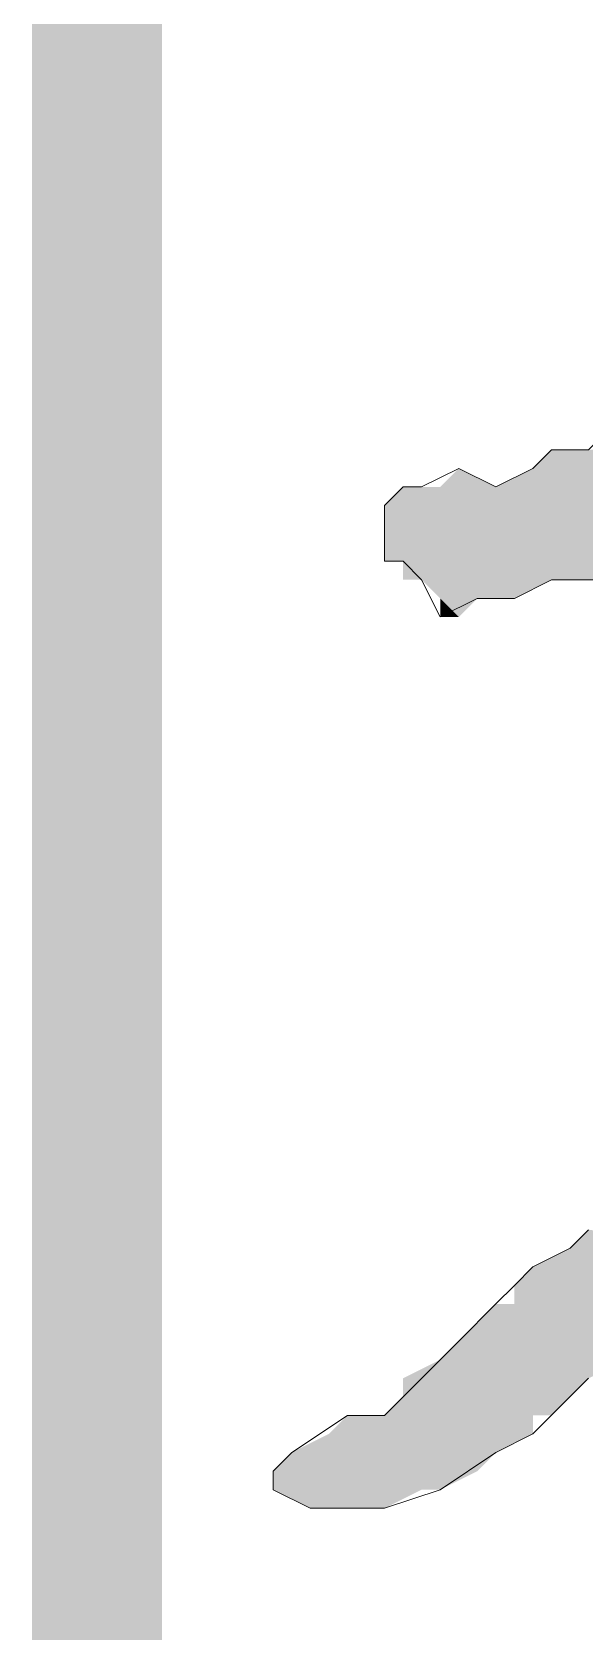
# Model space of a CAD drawing. Header units: millimetres. Extents: x 24 to 410, y 10 to 282.
# Drawn here: x 301.456 to 302.715, y 13.053 to 16.7 of the extents above; entities that cross this region are included whole.
import ezdxf

# ---------------------------------------------------------------- set-up
doc = ezdxf.new("R2010")
doc.units = ezdxf.units.MM
doc.layers.add('Watermark', color=7, linetype='Continuous')

msp = doc.modelspace()

# ---------------------------------------------------------------- hatches: boundary and pattern name
h = msp.add_hatch(color=256)
h.dxf.hatch_style = 2
h.paths.add_polyline_path([(301.752, 21.971), (301.455667, 21.971), (301.752, 9.948333)])
h = msp.add_hatch(color=256)
h.dxf.hatch_style = 2
h.paths.add_polyline_path([(301.455667, 21.971), (301.752, 9.948333), (301.455667, 9.948333)])
at = {"layer": 'Watermark'}
h = msp.add_hatch(color=256, dxfattribs=at)
h.dxf.hatch_style = 2
h.paths.add_polyline_path([(302.641, 15.748), (302.598667, 15.705667), (303.276, 15.705667)])
h = msp.add_hatch(color=256, dxfattribs=at)
h.dxf.hatch_style = 2
h.paths.add_polyline_path([(302.725667, 15.748), (302.641, 15.748), (303.318333, 15.748)])
h = msp.add_hatch(color=256, dxfattribs=at)
h.dxf.hatch_style = 2
h.paths.add_polyline_path([(302.641, 15.748), (303.318333, 15.748), (303.276, 15.705667)])
h = msp.add_hatch(color=256, dxfattribs=at)
h.dxf.hatch_style = 2
h.paths.add_polyline_path([(302.429333, 15.705667), (302.387, 15.663333), (302.514, 15.663333)])
h = msp.add_hatch(color=256, dxfattribs=at)
h.dxf.hatch_style = 2
h.paths.add_polyline_path([(302.598667, 15.705667), (302.514, 15.663333), (303.233667, 15.663333)])
h = msp.add_hatch(color=256, dxfattribs=at)
h.dxf.hatch_style = 2
h.paths.add_polyline_path([(302.598667, 15.705667), (303.276, 15.705667), (303.233667, 15.663333)])
h = msp.add_hatch(color=256, dxfattribs=at)
h.dxf.hatch_style = 2
h.paths.add_polyline_path([(302.302333, 15.663333), (302.26, 15.621), (303.106667, 15.621)])
h = msp.add_hatch(color=256, dxfattribs=at)
h.dxf.hatch_style = 2
h.paths.add_polyline_path([(302.344667, 15.663333), (302.302333, 15.663333), (303.191333, 15.663333)])
h = msp.add_hatch(color=256, dxfattribs=at)
h.dxf.hatch_style = 2
h.paths.add_polyline_path([(302.302333, 15.663333), (303.191333, 15.663333), (303.106667, 15.621)])
h = msp.add_hatch(color=256, dxfattribs=at)
h.dxf.hatch_style = 2
h.paths.add_polyline_path([(302.387, 15.663333), (302.344667, 15.663333), (303.233667, 15.663333)])
h = msp.add_hatch(color=256, dxfattribs=at)
h.dxf.hatch_style = 2
h.paths.add_polyline_path([(302.344667, 15.663333), (303.233667, 15.663333), (303.191333, 15.663333)])
h = msp.add_hatch(color=256, dxfattribs=at)
h.dxf.hatch_style = 2
h.paths.add_polyline_path([(302.387, 15.663333), (303.233667, 15.663333)])
h = msp.add_hatch(color=256, dxfattribs=at)
h.dxf.hatch_style = 2
h.paths.add_polyline_path([(302.387, 15.663333), (303.233667, 15.663333)])
h = msp.add_hatch(color=256, dxfattribs=at)
h.dxf.hatch_style = 2
h.paths.add_polyline_path([(302.387, 15.663333), (303.233667, 15.663333)])
h = msp.add_hatch(color=256, dxfattribs=at)
h.dxf.hatch_style = 2
h.paths.add_polyline_path([(302.26, 15.621), (302.26, 15.578667), (302.979667, 15.578667)])
h = msp.add_hatch(color=256, dxfattribs=at)
h.dxf.hatch_style = 2
h.paths.add_polyline_path([(302.26, 15.621), (303.106667, 15.621), (302.979667, 15.578667)])
h = msp.add_hatch(color=256, dxfattribs=at)
h.dxf.hatch_style = 2
h.paths.add_polyline_path([(302.26, 15.578667), (302.979667, 15.578667)])
h = msp.add_hatch(color=256, dxfattribs=at)
h.dxf.hatch_style = 2
h.paths.add_polyline_path([(302.26, 15.578667), (302.979667, 15.578667)])
h = msp.add_hatch(color=256, dxfattribs=at)
h.dxf.hatch_style = 2
h.paths.add_polyline_path([(302.26, 15.578667), (302.26, 15.536333), (302.895, 15.536333)])
h = msp.add_hatch(color=256, dxfattribs=at)
h.dxf.hatch_style = 2
h.paths.add_polyline_path([(302.26, 15.578667), (302.979667, 15.578667), (302.895, 15.536333)])
h = msp.add_hatch(color=256, dxfattribs=at)
h.dxf.hatch_style = 2
h.paths.add_polyline_path([(302.26, 15.536333), (302.26, 15.494), (302.852667, 15.494)])
h = msp.add_hatch(color=256, dxfattribs=at)
h.dxf.hatch_style = 2
h.paths.add_polyline_path([(302.26, 15.536333), (302.895, 15.536333), (302.852667, 15.494)])
h = msp.add_hatch(color=256, dxfattribs=at)
h.dxf.hatch_style = 2
h.paths.add_polyline_path([(302.26, 15.494), (302.768, 15.494)])
h = msp.add_hatch(color=256, dxfattribs=at)
h.dxf.hatch_style = 2
h.paths.add_polyline_path([(302.26, 15.494), (302.852667, 15.494), (302.768, 15.494)])
h = msp.add_hatch(color=256, dxfattribs=at)
h.dxf.hatch_style = 2
h.paths.add_polyline_path([(302.302333, 15.494), (302.302333, 15.451667), (302.768, 15.451667)])
h = msp.add_hatch(color=256, dxfattribs=at)
h.dxf.hatch_style = 2
h.paths.add_polyline_path([(302.302333, 15.494), (302.768, 15.494), (302.768, 15.451667)])
h = msp.add_hatch(color=256, dxfattribs=at)
h.dxf.hatch_style = 2
h.paths.add_polyline_path([(302.302333, 15.451667), (302.641, 15.451667)])
h = msp.add_hatch(color=256, dxfattribs=at)
h.dxf.hatch_style = 2
h.paths.add_polyline_path([(302.302333, 15.451667), (302.768, 15.451667), (302.641, 15.451667)])
h = msp.add_hatch(color=256, dxfattribs=at)
h.dxf.hatch_style = 2
h.paths.add_polyline_path([(302.344667, 15.451667), (302.641, 15.451667)])
h = msp.add_hatch(color=256, dxfattribs=at)
h.dxf.hatch_style = 2
h.paths.add_polyline_path([(302.344667, 15.451667), (302.641, 15.451667)])
h = msp.add_hatch(color=256, dxfattribs=at)
h.dxf.hatch_style = 2
h.paths.add_polyline_path([(302.344667, 15.451667), (302.387, 15.409333), (302.556333, 15.409333)])
h = msp.add_hatch(color=256, dxfattribs=at)
h.dxf.hatch_style = 2
h.paths.add_polyline_path([(302.344667, 15.451667), (302.641, 15.451667), (302.556333, 15.409333)])
h = msp.add_hatch(color=256, dxfattribs=at)
h.dxf.hatch_style = 2
h.paths.add_polyline_path([(302.387, 15.409333), (302.471667, 15.409333)])
h = msp.add_hatch(color=256, dxfattribs=at)
h.dxf.hatch_style = 2
h.paths.add_polyline_path([(302.387, 15.409333), (302.556333, 15.409333), (302.471667, 15.409333)])
h = msp.add_hatch(color=256, dxfattribs=at)
h.dxf.hatch_style = 2
h.paths.add_polyline_path([(302.387, 15.409333), (302.387, 15.367), (302.429333, 15.367)])
h = msp.add_hatch(color=256, dxfattribs=at)
h.dxf.hatch_style = 2
h.paths.add_polyline_path([(302.387, 15.409333), (302.471667, 15.409333), (302.429333, 15.367)])
h = msp.add_hatch(color=256, dxfattribs=at)
h.dxf.hatch_style = 2
h.paths.add_polyline_path([(302.387, 15.367), (302.429333, 15.367)])
h = msp.add_hatch(color=256, dxfattribs=at)
h.dxf.hatch_style = 2
h.paths.add_polyline_path([(302.725667, 13.97), (302.683333, 13.927667), (303.022, 13.927667)])
h = msp.add_hatch(color=256, dxfattribs=at)
h.dxf.hatch_style = 2
h.paths.add_polyline_path([(302.683333, 13.927667), (302.598667, 13.885333), (302.937333, 13.885333)])
h = msp.add_hatch(color=256, dxfattribs=at)
h.dxf.hatch_style = 2
h.paths.add_polyline_path([(302.683333, 13.927667), (303.022, 13.927667), (302.937333, 13.885333)])
h = msp.add_hatch(color=256, dxfattribs=at)
h.dxf.hatch_style = 2
h.paths.add_polyline_path([(302.598667, 13.885333), (302.556333, 13.843), (302.937333, 13.843)])
h = msp.add_hatch(color=256, dxfattribs=at)
h.dxf.hatch_style = 2
h.paths.add_polyline_path([(302.598667, 13.885333), (302.937333, 13.885333), (302.937333, 13.843)])
h = msp.add_hatch(color=256, dxfattribs=at)
h.dxf.hatch_style = 2
h.paths.add_polyline_path([(302.556333, 13.843), (302.556333, 13.800667), (302.895, 13.800667)])
h = msp.add_hatch(color=256, dxfattribs=at)
h.dxf.hatch_style = 2
h.paths.add_polyline_path([(302.556333, 13.843), (302.937333, 13.843), (302.895, 13.800667)])
h = msp.add_hatch(color=256, dxfattribs=at)
h.dxf.hatch_style = 2
h.paths.add_polyline_path([(302.514, 13.800667), (302.429333, 13.716), (302.810333, 13.716)])
h = msp.add_hatch(color=256, dxfattribs=at)
h.dxf.hatch_style = 2
h.paths.add_polyline_path([(302.556333, 13.800667), (302.514, 13.800667), (302.895, 13.800667)])
h = msp.add_hatch(color=256, dxfattribs=at)
h.dxf.hatch_style = 2
h.paths.add_polyline_path([(302.514, 13.800667), (302.895, 13.800667), (302.810333, 13.716)])
h = msp.add_hatch(color=256, dxfattribs=at)
h.dxf.hatch_style = 2
h.paths.add_polyline_path([(302.556333, 13.800667), (302.895, 13.800667)])
h = msp.add_hatch(color=256, dxfattribs=at)
h.dxf.hatch_style = 2
h.paths.add_polyline_path([(302.429333, 13.716), (302.387, 13.673667), (302.810333, 13.673667)])
h = msp.add_hatch(color=256, dxfattribs=at)
h.dxf.hatch_style = 2
h.paths.add_polyline_path([(302.429333, 13.716), (302.810333, 13.716), (302.810333, 13.673667)])
h = msp.add_hatch(color=256, dxfattribs=at)
h.dxf.hatch_style = 2
h.paths.add_polyline_path([(302.387, 13.673667), (302.302333, 13.631333), (302.725667, 13.631333)])
h = msp.add_hatch(color=256, dxfattribs=at)
h.dxf.hatch_style = 2
h.paths.add_polyline_path([(302.387, 13.673667), (302.810333, 13.673667), (302.725667, 13.631333)])
h = msp.add_hatch(color=256, dxfattribs=at)
h.dxf.hatch_style = 2
h.paths.add_polyline_path([(302.302333, 13.631333), (302.302333, 13.589), (302.683333, 13.589)])
h = msp.add_hatch(color=256, dxfattribs=at)
h.dxf.hatch_style = 2
h.paths.add_polyline_path([(302.302333, 13.631333), (302.725667, 13.631333), (302.683333, 13.589)])
h = msp.add_hatch(color=256, dxfattribs=at)
h.dxf.hatch_style = 2
h.paths.add_polyline_path([(302.302333, 13.589), (302.26, 13.546667), (302.641, 13.546667)])
h = msp.add_hatch(color=256, dxfattribs=at)
h.dxf.hatch_style = 2
h.paths.add_polyline_path([(302.302333, 13.589), (302.683333, 13.589), (302.641, 13.546667)])
h = msp.add_hatch(color=256, dxfattribs=at)
h.dxf.hatch_style = 2
h.paths.add_polyline_path([(302.175333, 13.546667), (302.133, 13.504333), (302.598667, 13.504333)])
h = msp.add_hatch(color=256, dxfattribs=at)
h.dxf.hatch_style = 2
h.paths.add_polyline_path([(302.26, 13.546667), (302.175333, 13.546667), (302.598667, 13.546667)])
h = msp.add_hatch(color=256, dxfattribs=at)
h.dxf.hatch_style = 2
h.paths.add_polyline_path([(302.175333, 13.546667), (302.598667, 13.546667), (302.598667, 13.504333)])
h = msp.add_hatch(color=256, dxfattribs=at)
h.dxf.hatch_style = 2
h.paths.add_polyline_path([(302.26, 13.546667), (302.641, 13.546667), (302.598667, 13.546667)])
h = msp.add_hatch(color=256, dxfattribs=at)
h.dxf.hatch_style = 2
h.paths.add_polyline_path([(302.133, 13.504333), (302.048333, 13.462), (302.514, 13.462)])
h = msp.add_hatch(color=256, dxfattribs=at)
h.dxf.hatch_style = 2
h.paths.add_polyline_path([(302.133, 13.504333), (302.598667, 13.504333), (302.514, 13.462)])
h = msp.add_hatch(color=256, dxfattribs=at)
h.dxf.hatch_style = 2
h.paths.add_polyline_path([(302.048333, 13.462), (302.006, 13.419667), (302.471667, 13.419667)])
h = msp.add_hatch(color=256, dxfattribs=at)
h.dxf.hatch_style = 2
h.paths.add_polyline_path([(302.048333, 13.462), (302.514, 13.462)])
h = msp.add_hatch(color=256, dxfattribs=at)
h.dxf.hatch_style = 2
h.paths.add_polyline_path([(302.048333, 13.462), (302.514, 13.462)])
h = msp.add_hatch(color=256, dxfattribs=at)
h.dxf.hatch_style = 2
h.paths.add_polyline_path([(302.048333, 13.462), (302.514, 13.462), (302.471667, 13.419667)])
h = msp.add_hatch(color=256, dxfattribs=at)
h.dxf.hatch_style = 2
h.paths.add_polyline_path([(302.006, 13.419667), (302.006, 13.377333), (302.387, 13.377333)])
h = msp.add_hatch(color=256, dxfattribs=at)
h.dxf.hatch_style = 2
h.paths.add_polyline_path([(302.006, 13.419667), (302.471667, 13.419667), (302.387, 13.377333)])
h = msp.add_hatch(color=256, dxfattribs=at)
h.dxf.hatch_style = 2
h.paths.add_polyline_path([(302.006, 13.377333), (302.344667, 13.377333)])
h = msp.add_hatch(color=256, dxfattribs=at)
h.dxf.hatch_style = 2
h.paths.add_polyline_path([(302.006, 13.377333), (302.387, 13.377333), (302.344667, 13.377333)])
h = msp.add_hatch(color=256, dxfattribs=at)
h.dxf.hatch_style = 2
h.paths.add_polyline_path([(302.006, 13.377333), (302.090667, 13.335), (302.26, 13.335)])
h = msp.add_hatch(color=256, dxfattribs=at)
h.dxf.hatch_style = 2
h.paths.add_polyline_path([(302.006, 13.377333), (302.344667, 13.377333), (302.26, 13.335)])
h = msp.add_hatch(color=256, dxfattribs=at)
h.dxf.hatch_style = 2
h.paths.add_polyline_path([(302.090667, 13.335), (302.26, 13.335)])
h = msp.add_hatch(color=256, dxfattribs=at)
h.dxf.hatch_style = 2
h.paths.add_polyline_path([(302.090667, 13.335), (302.26, 13.335)])
h = msp.add_hatch(color=256, dxfattribs=at)
h.dxf.hatch_style = 2
h.paths.add_polyline_path([(302.090667, 13.335), (302.217667, 13.335), (302.133, 13.335)])
h = msp.add_hatch(color=256, dxfattribs=at)
h.dxf.hatch_style = 2
h.paths.add_polyline_path([(302.090667, 13.335), (302.217667, 13.335)])
h = msp.add_hatch(color=256, dxfattribs=at)
h.dxf.hatch_style = 2
h.paths.add_polyline_path([(302.090667, 13.335), (302.26, 13.335), (302.217667, 13.335)])

# ---------------------------------------------------------------- linework, layer by layer
at = {"layer": 'Watermark', "lineweight": 0}
for points in [[(302.344667, 15.663333), (302.429333, 15.705667), (302.514, 15.663333), (302.598667, 15.705667), (302.641, 15.748), (302.725667, 15.748), (302.768, 15.790333), (302.810333, 15.790333), (302.852667, 15.832667), (302.937333, 15.875), (302.979667, 15.917333), (303.064333, 15.917333), (303.106667, 15.959667), (303.191333, 15.959667), (303.233667, 16.002), (303.318333, 16.002), (303.360667, 16.044333), (303.403, 16.086667), (303.487667, 16.129), (303.826333, 16.298333), (303.995667, 16.383), (304.122667, 16.425333), (304.249667, 16.467667)], [(302.26, 15.621), (302.302333, 15.663333), (302.344667, 15.663333)], [(302.26, 15.621), (302.26, 15.494), (302.302333, 15.494), (302.344667, 15.451667), (302.387, 15.367), (302.471667, 15.409333), (302.556333, 15.409333), (302.641, 15.451667), (302.768, 15.451667)], [(302.725667, 13.631333), (302.598667, 13.504333), (302.514, 13.462), (302.387, 13.377333), (302.26, 13.335), (302.090667, 13.335), (302.006, 13.377333), (302.006, 13.419667), (302.048333, 13.462), (302.175333, 13.546667), (302.26, 13.546667), (302.302333, 13.589), (302.429333, 13.716), (302.514, 13.800667), (302.556333, 13.843), (302.598667, 13.885333), (302.683333, 13.927667), (302.725667, 13.97)]]:
    msp.add_lwpolyline(points, dxfattribs=at)

doc.saveas('drawing.dxf')
